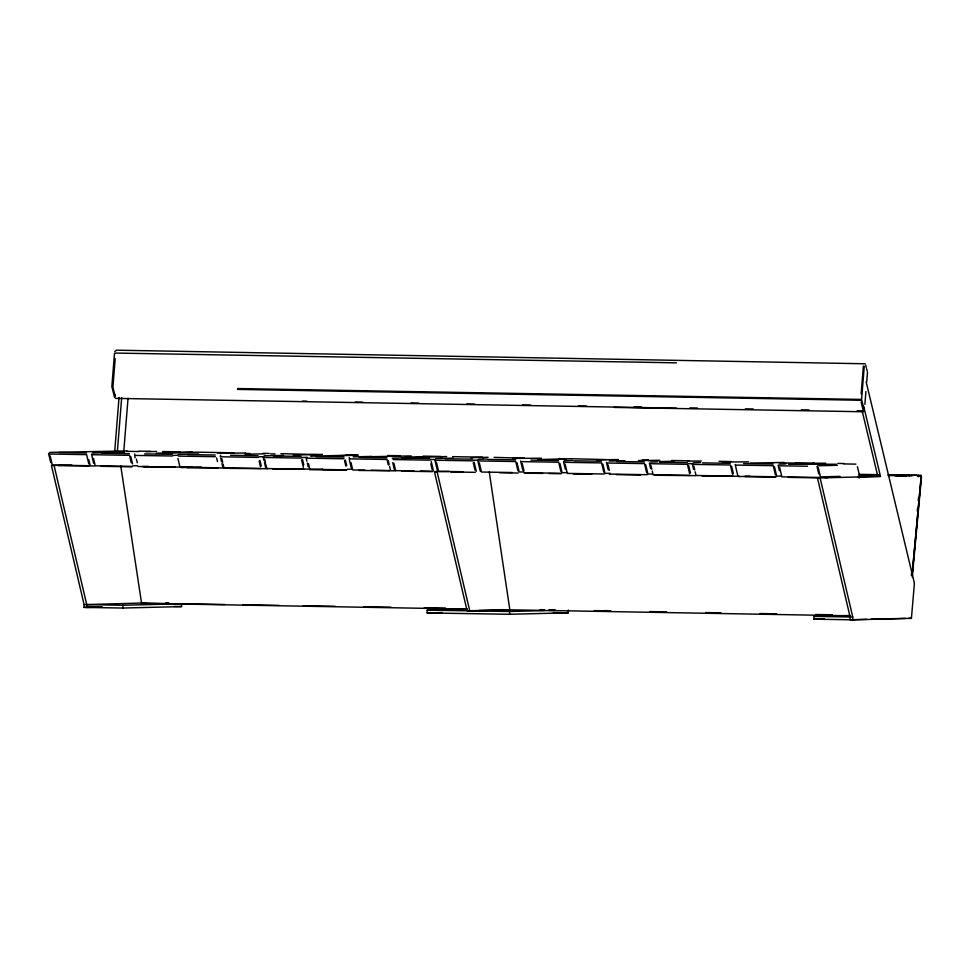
<?xml version="1.0" encoding="UTF-8"?>
<svg xmlns="http://www.w3.org/2000/svg" width="970" height="970" viewBox="0 0 970 970"><rect width="100%" height="100%" fill="white"/><g stroke="black" fill="none" stroke-linecap="round" stroke-linejoin="round"><path stroke-width="1.45" d="M181.584 603.789L181.535 606.577L122.826 608.044L84.05 607.402L84.099 604.613L51.434 465.491L71.877 465.115M54.09 465.564L86.754 604.674L86.706 607.462L101.753 607.087M122.826 608.044L122.887 605.256L180.081 603.825M568.371 610.021L568.311 612.797L509.614 614.277L427.152 612.943L427.2 610.154L466.34 609.172M509.614 614.277L509.662 611.488L554.816 610.36M866.125 381.743L914.116 582A3.48 1.043 -88.6 0 1 914.273 585.08L911.412 618.351L852.715 619.818L813.927 619.175L813.988 616.386L850.108 615.477M852.715 619.818L852.763 617.029L820.099 477.919L817.443 477.858L850.108 616.968L850.059 619.757L866.61 619.345M859.299 477.47L859.311 476.779M909.205 475.846L909.217 475.154L888.217 475.676M912.273 577.041L921.488 476.816L921.076 475.227L918.372 475.3L918.238 476.622L917.584 476.052L920.954 475.991L921.124 476.767L912.043 575.452L921.257 476.67L921.051 475.918L918.36 475.991M867.507 372.213L866.731 381.95M114.521 353.213L111.841 386.533L114.642 397.676L114.872 394.717M112.969 386.387L115.2 358.621M114.678 451.862L119.031 397.506M117.334 451.923L121.699 397.567M123.736 451.923L128.04 398.33M861.154 393.856L863.385 366.078M864.258 366.284L861.59 399.604L864.379 410.746M864.888 404.332L865.919 391.516M911.376 575.44L911.654 572.445M917.293 511.141L917.571 508.147M918.25 500.678L918.529 497.683M606.529 459.586L570.978 458.725L538.083 459.55M114.751 351.661L116.4 350.182L865.191 363.774M146.276 602.928L84.099 604.613M134.66 454.045L135.024 457.804M349.236 457.488L349.588 461.259M392.147 458.192L446.685 456.543M220.736 455.257L220.214 456.47M564.152 460.726L572.53 460.459M49.628 452.408L127.07 450.929M92.489 453.051L124.56 452.25M145.949 451.717L156.643 451.45M171.302 452.602L192.266 452.068M156.291 453.22L198.074 452.178L233.697 452.796M178.322 454.433L198.717 453.924M229.308 453.16L245.446 453.014M173.278 455.403L177.668 455.294M245.18 454.275L265.149 453.778M264.155 455.815L283.555 455.33M293.267 455.088L322.379 454.36M259.111 456.785L263.61 456.676M310.546 456.179L358.003 454.991M335.438 455.803L354.353 455.33M302.022 457.476L307.454 457.343M353.213 456.87L371.704 456.409M368.406 456.737L411.183 455.924M404.878 457.343L422.871 456.894M94.405 465.988L58.273 465.624M132.963 465.794L137.461 465.685M435.809 458.58L453.245 458.143M470.68 457.707L488.116 457.27M142.432 466.546L148.422 466.4M430.765 459.55L435.142 459.44M478.719 459.271L487.195 459.065M512.609 458.422L541.43 458.216M192.412 467.067L144.118 467.007M180.881 467.601L201.275 467.091M473.687 460.241L477.943 460.144M224.919 468.013L187.028 467.698M223.791 468.292L233.746 468.037M596.465 459.853L618.363 459.562M267.647 468.716L229.951 468.389M609.221 461.053L624.753 460.665M638.393 460.568L659.794 460.289M322.598 469.104L272.861 469.08M347.539 469.25L351.807 469.14M659.406 461.562L674.441 461.186M650.385 462.035L657.866 461.853M687.803 461.102L701.225 461.017M693.295 462.726L700.534 462.544M722.25 462.011L748.597 461.853M395.445 470.814L358.694 470.462M688.263 463.696L692.616 463.587M750.198 463.066L784.099 462.472M489.244 471.917L509.856 609.851L467.103 610.785L434.439 471.675L437.409 471.602M434.439 471.675L448.964 471.444M779.128 464.109L785.87 463.939M812.848 463.272L825.664 463.211M523.703 471.893L519.205 472.014L517.034 462.787M836.431 464.23L788.561 464.266M524.2 473.13L534.664 472.863M817.819 465.794L837.401 465.297M567.462 472.572L562.115 472.705L559.945 463.478M610.203 473.263L605.025 473.396L602.867 464.169M652.458 473.966L647.948 474.087L645.778 464.86M654.447 474.912L658.957 474.803M695.66 475.652L659.091 475.3M739.783 476.318L702.013 475.991M738.776 476.585L749.955 476.306M781.214 476.04L776.691 476.161L774.521 466.934M840.008 476.367L820.426 476.864L818.256 467.637M858.22 476.428L877.729 475.943M824.985 477.664L828.004 477.592M858.195 476.828L880.481 476.403L863.676 406.26M897.25 475.761L916.844 475.276L918.238 476.622M820.099 477.919L880.481 476.403M84.05 607.402L102.117 606.941M478.986 610.494L509.856 609.851M427.152 612.943L442.199 612.567M813.927 619.175L824.464 618.909M871.133 619.224L905.75 618.363M58.794 452.517L86.475 452.954M101.717 453.208L129.386 453.645M144.627 453.899L172.308 454.336M187.549 454.59L215.219 455.027M230.46 455.282L258.129 455.718M273.37 455.973L301.052 456.409M316.293 456.664L343.962 457.1M359.203 457.355L386.884 457.791M402.113 458.046L429.795 458.483M445.036 458.737L472.705 459.174M487.946 459.428L515.628 459.865M530.869 460.12L558.538 460.556M573.779 460.811L601.448 461.247M616.69 461.502L644.371 461.938M659.612 462.193L687.281 462.629M702.522 462.884L730.192 463.32M743.59 463.539L773.114 464.012M49.712 454.033L86.621 454.627L88.791 463.866M92.647 454.724L129.543 455.318L131.277 462.702M135.557 455.415L172.454 456.009M178.468 456.106L215.376 456.7M221.39 456.797L258.287 457.391M264.301 457.488L301.197 458.082M307.211 458.179L344.12 458.774M350.134 458.871L387.03 459.465L388.327 465.006M393.044 459.562L429.94 460.156M435.954 460.253L472.863 460.847M478.877 460.944L515.773 461.538L517.944 470.777M521.787 461.635L558.684 462.229L560.854 471.468M564.698 462.326L601.606 462.92L603.776 472.16M607.62 463.017L644.516 463.611L646.687 472.851M650.53 463.708L687.439 464.303L689.597 473.542M693.453 464.4L730.349 464.994L732.52 474.233M736.363 465.091L773.26 465.685L775.43 474.924M779.274 465.782L807.561 466.243M859.371 474.342L879.038 474.657M888.12 474.803L918.372 475.3M859.032 474.924L878.699 475.239M895.346 475.506L911.982 475.773M859.311 475.045L878.99 475.361M894.134 475.603L906.247 475.797M89.228 465.709L52.319 465.115L50.149 455.888M132.138 466.4L95.242 465.806L93.508 458.422M138.152 466.497L175.061 467.091M181.075 467.188L217.971 467.782M260.881 468.474L223.985 467.879L223.124 464.181M303.804 469.165L266.895 468.571L266.035 464.872M322.113 469.456L346.714 469.856M365.035 470.147L352.728 469.953L350.995 462.569M371.183 470.244L389.625 470.547M414.093 470.935L395.651 470.644L393.917 463.26M420.24 471.032L432.547 471.238M463.163 471.723L438.561 471.335L436.391 462.108M512.221 472.523L481.472 472.026L479.313 462.799M524.394 472.717L561.29 473.311M567.304 473.408L604.201 474.003M610.215 474.1L647.123 474.694M690.034 475.385L653.137 474.791L652.264 471.093M732.944 476.076L696.048 475.482L695.187 471.784M745.118 476.27L775.867 476.767M819.589 477.47L781.881 476.864L779.71 467.637M101.195 466.315L131.956 466.812M309.624 469.674L346.52 470.268M401.604 471.153L432.353 471.65M450.674 471.941L475.264 472.341M499.732 472.742L518.186 473.033M530.347 473.227L542.654 473.433M548.802 473.53L561.096 473.724M573.258 473.918L591.712 474.221M616.18 474.609L640.782 475.009M744.924 476.682L775.673 477.179M787.967 477.373L819.407 477.883M165.688 602.855L168.719 602.904M169.544 603.595L142.808 603.146M182.275 603.813L224.628 604.492M242.791 604.795L279.093 605.377M303.295 605.765L335.062 606.274M363.798 606.735L391.031 607.171M424.302 607.717L445.485 608.057M604.31 610.615L610.36 610.712M86.754 604.674L122.887 605.256M427.2 610.154L509.662 611.488M813.988 616.386L852.763 617.029M174.006 606.456L181.535 606.577M553.324 612.555L568.311 612.797M115.636 353.068L676.454 362.828M237.589 388.558L860.911 399.422M237.553 389.406L860.669 400.258M302.446 401.131L306.981 401.216M355.347 402.053L362.913 402.186M410.989 403.023L418.834 403.156M466.764 403.993L474.766 404.138M522.551 404.963L530.699 405.108M578.326 405.933L586.632 406.078M634.101 406.903L641.643 407.036M689.888 407.873L697.43 408.006M745.348 408.843L753.205 408.976M801.281 409.813L808.98 409.946M857.213 410.795L863.251 410.892M115.721 398.379L676.526 408.152M614.131 407.412L863.373 411.765M138.952 451.135L150.835 451.341M162.572 451.547L180.384 451.862M263.258 453.317L269.199 453.426M280.936 453.633L317.299 454.578M387.563 455.512L399.434 455.718L400.404 456.433M423.053 456.13L440.877 456.446L441.835 457.161M452.614 456.652L482.308 457.173L483.315 458.058M494.057 457.379L524.467 458.216M559.241 458.519L566.14 459.343M642.104 459.974L648.045 460.083M671.664 460.495L689.476 460.811M719.037 461.332L730.919 461.538M795.97 462.69L814.279 463.151M837.801 463.417L843.876 463.527M126.973 451.329L138.843 451.535M162.475 451.947L180.287 452.262M217.268 452.917L233.6 453.196M245.337 453.402L249.799 453.487M270.581 453.851L275.031 453.924M346.023 455.172L357.906 455.379M783.99 462.872L795.873 463.078M843.767 463.927L855.904 464.133M540.06 609.657L544.582 609.73M549.105 609.815L555.131 609.912M594.295 610.603L610.87 610.894M650.033 611.585L666.608 611.876M705.772 612.567L720.843 612.834M760.007 613.525L776.582 613.816M815.746 614.495L832.321 614.786M467.322 609.075L141.584 603.34L120.753 465.818M500.459 609.657L544.231 610.421M548.753 610.506L850.363 615.804M858.692 477.519L859.371 477.834M908.757 618.278L911.412 618.351M648.299 460.132L648.991 460.883M609.766 474.475L609.075 473.712M865.677 365.132L866.271 367.521M866.574 368.709L867.168 371.086M861.13 402.113L863.458 411.401M112.92 387.236L115.248 396.524M862.075 410.577L877.826 476.343M737.806 475.858L735.199 464.448M179.874 466.728L177.934 458.495M857.419 466.655L859.153 474.039M816.995 466.4L818.728 473.772M778.11 465.139L779.407 470.668M731.61 466.243L733.344 473.627M693.877 466.255L694.75 469.941M692.277 463.757L693.586 469.286M688.688 465.551L690.422 472.936M650.967 465.564L651.828 469.25M649.366 463.066L650.664 468.595M608.057 464.872L609.354 470.401M606.456 462.375L608.19 469.747M565.134 464.181L566.868 471.565M563.534 461.684L565.267 469.056M522.224 463.49L523.958 470.874M520.623 460.992L522.794 470.22M477.701 460.301L480.308 471.371M474.124 462.096L476.282 471.323M473.287 462.702L475.021 470.086M434.79 459.61L437.397 470.68M437.094 471.735L469.759 610.857M431.201 461.405L433.372 470.632M430.813 463.854L432.111 469.395M392.741 462.605L394.475 469.989M388.291 460.714L389.152 464.4M389.588 466.243L390.461 469.941M349.83 461.914L351.128 467.455M345.368 460.022L346.678 465.551M344.544 460.629L345.853 466.158M308.521 463.721L309.818 469.262M306.047 457.537L306.92 461.223M307.344 463.066L308.217 466.764M302.458 459.331L303.755 464.86M301.634 459.938L303.367 467.322M264.737 459.343L265.598 463.029M263.137 456.846L263.998 460.532M264.434 462.375L265.731 467.916M259.984 460.483L261.282 466.024M259.148 461.089L260.457 466.631M221.815 458.652L222.688 462.338M220.651 457.998L221.524 461.684M221.948 463.527L222.821 467.225M216.625 457.949L217.498 461.635M136.418 459.113L137.291 462.799M130.804 456.567L132.538 463.951M91.471 454.081L93.641 463.308M88.755 459.562L90.052 465.103M48.548 453.39L50.719 462.617"/></g></svg>
